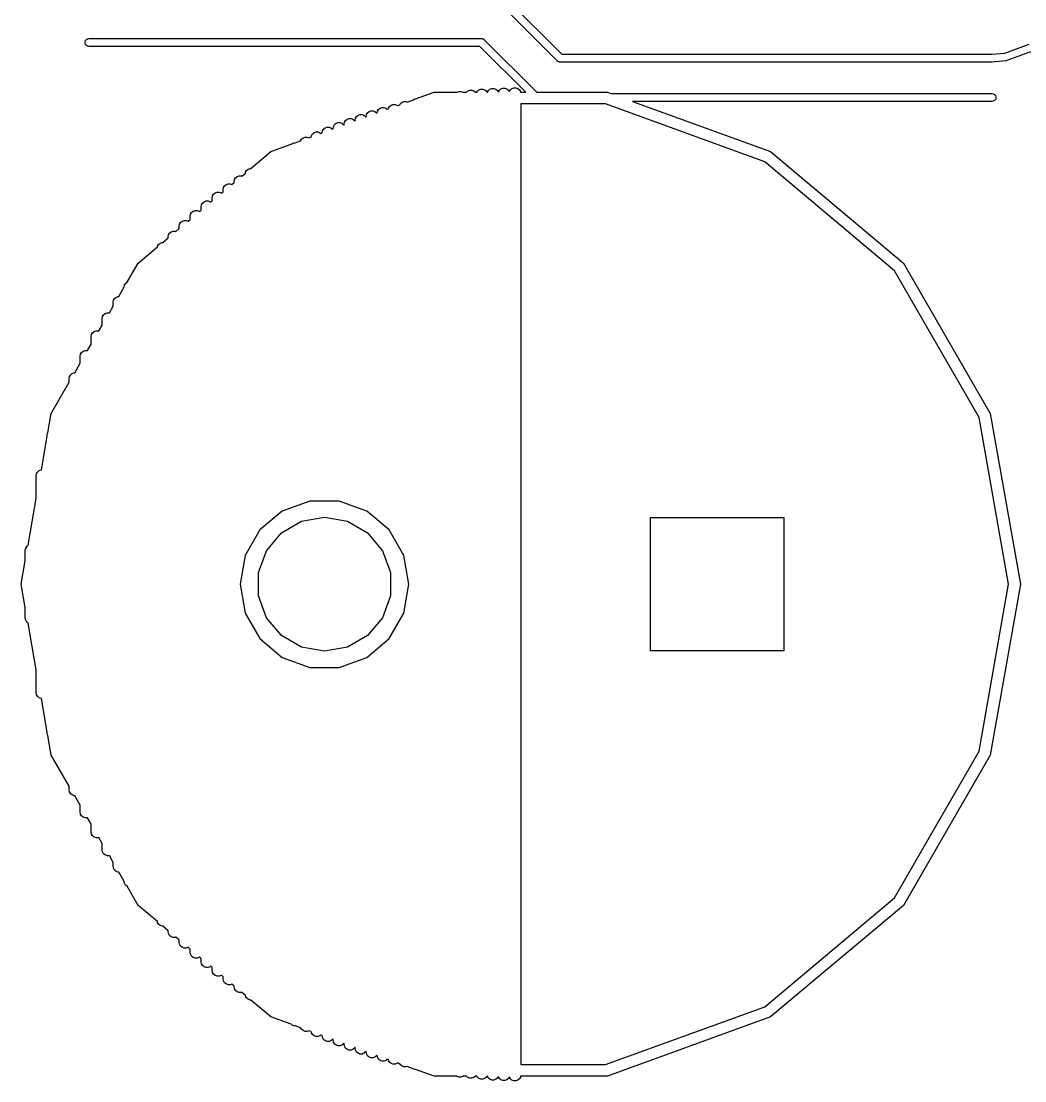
# Model space of a CAD drawing. Extents: x -2 to 76, y -93 to 7.
# Drawn here: x 0.14 to 12.92, y -50.32 to -36.83 of the extents above; entities that cross this region are included whole.
import ezdxf

# ---------------------------------------------------------------- set-up
doc = ezdxf.new("R2010")
doc.units = 0
doc.header["$MEASUREMENT"] = 0
doc.layers.add('BLACK', color=7, linetype='CONTINUOUS')

msp = doc.modelspace()

# ---------------------------------------------------------------- linework, layer by layer
at = {"layer": 'Black'}
for p, q in [((6.33535, -36.5646), (7.02071, -37.25)), ((6.96464, -37.3354), (6.27929, -36.65)), ((0.95076, -37.0913), (0.9567, -37.075)), ((0.95076, -37.1087), (0.95076, -37.0913)), ((0.9567, -37.125), (0.95076, -37.1087)), ((0.9567, -37.075), (0.96786, -37.0617)), ((0.96786, -37.0617), (0.9829, -37.053)), ((0.9829, -37.053), (1, -37.05)), ((1, -37.05), (6, -37.05)), ((6, -37.05), (6.00217, -37.0504)), ((6.00217, -37.0504), (6.00436, -37.0502)), ((6.00436, -37.0502), (6.01066, -37.0519)), ((6.01066, -37.0519), (6.0171, -37.053)), ((6.0171, -37.053), (6.019, -37.0541)), ((6.019, -37.0541), (6.02113, -37.0547)), ((6.02113, -37.0547), (6.02649, -37.0584)), ((6.02649, -37.0584), (6.03214, -37.0617)), ((6.03214, -37.0617), (6.03355, -37.0634)), ((6.03355, -37.0634), (6.03536, -37.0646)), ((6.03536, -37.0646), (6.70487, -37.7342)), ((0.96786, -37.1383), (0.9567, -37.125)), ((0.9829, -37.147), (0.96786, -37.1383)), ((1, -37.15), (0.9829, -37.147)), ((5.97929, -37.15), (1, -37.15)), ((6.56345, -37.7342), (5.97929, -37.15)), ((12.4978, -37.25), (12.6627, -37.2356)), ((12.6627, -37.2356), (12.9746, -37.1221)), ((13.0171, -37.213), (12.6907, -37.3318)), ((6.96645, -37.3366), (6.96464, -37.3354)), ((6.96786, -37.3383), (6.96645, -37.3366)), ((6.97351, -37.3416), (6.96786, -37.3383)), ((6.97887, -37.3453), (6.97351, -37.3416)), ((6.98099, -37.3459), (6.97887, -37.3453)), ((6.9829, -37.347), (6.98099, -37.3459)), ((6.98934, -37.3481), (6.9829, -37.347)), ((6.99564, -37.3498), (6.98934, -37.3481)), ((6.99783, -37.3496), (6.99564, -37.3498)), ((7, -37.35), (6.99783, -37.3496)), ((12.5, -37.35), (7, -37.35)), ((7.02071, -37.25), (12.4978, -37.25)), ((12.5022, -37.3496), (12.5, -37.35)), ((12.5044, -37.3498), (12.5022, -37.3496)), ((12.678, -37.3346), (12.5044, -37.3498)), ((12.6843, -37.3329), (12.678, -37.3346)), ((12.6907, -37.3318), (12.6843, -37.3329)), ((5.15894, -37.8201), (5.39516, -37.7342)), ((5.39516, -37.7342), (5.68617, -37.7342)), ((5.68617, -37.7342), (5.6875, -37.733)), ((5.6875, -37.733), (5.71198, -37.7241)), ((5.71198, -37.7241), (5.73802, -37.7241)), ((5.73802, -37.7241), (5.7625, -37.733)), ((5.7625, -37.733), (5.76383, -37.7342)), ((5.76383, -37.7342), (5.80733, -37.7342)), ((5.80733, -37.7342), (5.80755, -37.7338)), ((5.80755, -37.7338), (5.8275, -37.717)), ((5.8275, -37.717), (5.85198, -37.7081)), ((5.85198, -37.7081), (5.87802, -37.7081)), ((5.87802, -37.7081), (5.9025, -37.717)), ((5.9025, -37.717), (5.92245, -37.7338)), ((5.92245, -37.7338), (5.92267, -37.7342)), ((5.92267, -37.7342), (5.94041, -37.7342)), ((5.94041, -37.7342), (5.94755, -37.7218)), ((5.94755, -37.7218), (5.9675, -37.705)), ((5.9675, -37.705), (5.99198, -37.6961)), ((5.99198, -37.6961), (6.01802, -37.6961)), ((6.01802, -37.6961), (6.0425, -37.705)), ((6.0425, -37.705), (6.06245, -37.7218)), ((6.06245, -37.7218), (6.06959, -37.7342)), ((6.06959, -37.7342), (6.07463, -37.7342)), ((6.07463, -37.7342), (6.08755, -37.7118)), ((6.08755, -37.7118), (6.1075, -37.695)), ((6.1075, -37.695), (6.13198, -37.6861)), ((6.13198, -37.6861), (6.15802, -37.6861)), ((6.15802, -37.6861), (6.1825, -37.695)), ((6.1825, -37.695), (6.20245, -37.7118)), ((6.20245, -37.7118), (6.21394, -37.7317)), ((6.21394, -37.7317), (6.21452, -37.7283)), ((6.21452, -37.7283), (6.22755, -37.7058)), ((6.22755, -37.7058), (6.2475, -37.689)), ((6.2475, -37.689), (6.27198, -37.6801)), ((6.27198, -37.6801), (6.29802, -37.6801)), ((6.29802, -37.6801), (6.3225, -37.689)), ((6.3225, -37.689), (6.34245, -37.7058)), ((6.34245, -37.7058), (6.35421, -37.7261)), ((6.35421, -37.7261), (6.35452, -37.7243)), ((6.35452, -37.7243), (6.36755, -37.7018)), ((6.36755, -37.7018), (6.3875, -37.685)), ((6.3875, -37.685), (6.41198, -37.6761)), ((6.41198, -37.6761), (6.43802, -37.6761)), ((6.43802, -37.6761), (6.4625, -37.685)), ((6.4625, -37.685), (6.48245, -37.7018)), ((6.48245, -37.7018), (6.49548, -37.7243)), ((6.49548, -37.7243), (6.49721, -37.7342)), ((6.49721, -37.7342), (6.56345, -37.7342)), ((6.70487, -37.7342), (7.60484, -37.7342)), ((7.60484, -37.7342), (7.64835, -37.75)), ((7.64835, -37.75), (12.5, -37.75)), ((12.5, -37.75), (12.5171, -37.753)), ((12.5171, -37.753), (12.5321, -37.7617)), ((12.5321, -37.7617), (12.5433, -37.775)), ((12.5433, -37.775), (12.5492, -37.7913)), ((4.81452, -37.9363), (4.82755, -37.9138)), ((4.82755, -37.9138), (4.8475, -37.897)), ((4.8475, -37.897), (4.87198, -37.8881)), ((4.87198, -37.8881), (4.89802, -37.8881)), ((4.89802, -37.8881), (4.9225, -37.897)), ((4.9225, -37.897), (4.9301, -37.9034)), ((4.9301, -37.9034), (4.9595, -37.8927)), ((4.9595, -37.8927), (4.96755, -37.8788)), ((4.96755, -37.8788), (4.9875, -37.862)), ((4.9875, -37.862), (5.01198, -37.8531)), ((5.01198, -37.8531), (5.03802, -37.8531)), ((5.03802, -37.8531), (5.05315, -37.8586)), ((5.05315, -37.8586), (5.12217, -37.8335)), ((5.12217, -37.8335), (5.1275, -37.829)), ((5.1275, -37.829), (5.15198, -37.8201)), ((5.15198, -37.8201), (5.15894, -37.8201)), ((7.57879, -37.8819), (6.5, -37.8819)), ((6.5, -37.8819), (6.5, -50.1181)), ((9.60625, -38.6198), (7.57879, -37.8819)), ((12.5, -37.85), (7.9231, -37.85)), ((7.9231, -37.85), (9.68125, -38.4899)), ((12.5171, -37.847), (12.5, -37.85)), ((12.5321, -37.8383), (12.5171, -37.847)), ((12.5433, -37.825), (12.5321, -37.8383)), ((12.5492, -37.8087), (12.5433, -37.825)), ((12.5492, -37.7913), (12.5492, -37.8087)), ((4.39452, -38.0653), (4.40755, -38.0428)), ((4.40755, -38.0428), (4.4275, -38.026)), ((4.4275, -38.026), (4.45198, -38.0171)), ((4.45198, -38.0171), (4.47802, -38.0171)), ((4.47802, -38.0171), (4.5025, -38.026)), ((4.5025, -38.026), (4.52245, -38.0428)), ((4.52245, -38.0428), (4.52675, -38.0502)), ((4.52675, -38.0502), (4.53, -38.0491)), ((4.53, -38.044), (4.53452, -38.0183)), ((4.53, -38.0491), (4.53, -38.044)), ((4.53452, -38.0183), (4.54755, -37.9958)), ((4.54755, -37.9958), (4.5675, -37.979)), ((4.5675, -37.979), (4.59198, -37.9701)), ((4.59198, -37.9701), (4.61802, -37.9701)), ((4.61802, -37.9701), (4.6425, -37.979)), ((4.6425, -37.979), (4.66245, -37.9958)), ((4.66245, -37.9958), (4.66486, -38)), ((4.66486, -38), (4.67055, -37.9979)), ((4.67055, -37.9979), (4.67452, -37.9753)), ((4.67452, -37.9753), (4.68755, -37.9528)), ((4.68755, -37.9528), (4.7075, -37.936)), ((4.7075, -37.936), (4.73198, -37.9271)), ((4.73198, -37.9271), (4.75802, -37.9271)), ((4.75802, -37.9271), (4.7825, -37.936)), ((4.7825, -37.936), (4.80004, -37.9508)), ((4.80004, -37.9508), (4.8128, -37.9461)), ((4.8128, -37.9461), (4.81452, -37.9363)), ((3.98755, -38.2038), (4.0075, -38.187)), ((4.0075, -38.187), (4.03198, -38.1781)), ((4.03198, -38.1781), (4.05802, -38.1781)), ((4.05802, -38.1781), (4.0825, -38.187)), ((4.0825, -38.187), (4.10245, -38.2038)), ((4.11, -38.195), (4.11452, -38.1693)), ((4.11452, -38.1693), (4.12755, -38.1468)), ((4.12755, -38.1468), (4.1475, -38.13)), ((4.1475, -38.13), (4.17198, -38.1211)), ((4.17198, -38.1211), (4.19802, -38.1211)), ((4.19802, -38.1211), (4.2225, -38.13)), ((4.2225, -38.13), (4.24245, -38.1468)), ((4.24245, -38.1468), (4.24576, -38.1525)), ((4.24576, -38.1525), (4.25, -38.151)), ((4.25, -38.141), (4.25452, -38.1153)), ((4.25, -38.151), (4.25, -38.141)), ((4.25452, -38.1153), (4.26755, -38.0928)), ((4.26755, -38.0928), (4.2875, -38.076)), ((4.2875, -38.076), (4.31198, -38.0671)), ((4.31198, -38.0671), (4.33802, -38.0671)), ((4.33802, -38.0671), (4.3625, -38.076)), ((4.3625, -38.076), (4.38245, -38.0928)), ((4.38245, -38.0928), (4.38721, -38.101)), ((4.38721, -38.101), (4.39, -38.1)), ((4.39, -38.091), (4.39452, -38.0653)), ((4.39, -38.1), (4.39, -38.091)), ((3.70755, -38.3318), (3.7275, -38.315)), ((3.7275, -38.315), (3.75198, -38.3061)), ((3.75198, -38.3061), (3.77802, -38.3061)), ((3.77802, -38.3061), (3.80084, -38.3144)), ((3.80084, -38.3144), (3.83192, -38.3031)), ((3.83192, -38.3031), (3.83452, -38.2883)), ((3.83452, -38.2883), (3.84755, -38.2658)), ((3.84755, -38.2658), (3.8675, -38.249)), ((3.8675, -38.249), (3.89198, -38.2401)), ((3.89198, -38.2401), (3.91802, -38.2401)), ((3.91802, -38.2401), (3.9425, -38.249)), ((3.9425, -38.249), (3.954, -38.2587)), ((3.954, -38.2587), (3.97, -38.2529)), ((3.97, -38.252), (3.97452, -38.2263)), ((3.97, -38.2529), (3.97, -38.252)), ((3.97452, -38.2263), (3.98755, -38.2038)), ((4.10245, -38.2038), (4.10287, -38.2045)), ((4.10287, -38.2045), (4.11, -38.2019)), ((4.11, -38.2019), (4.11, -38.195)), ((3.31875, -38.4899), (3.57477, -38.3967)), ((3.57477, -38.3967), (3.5875, -38.386)), ((3.5875, -38.386), (3.61198, -38.3771)), ((3.61198, -38.3771), (3.62859, -38.3771)), ((3.62859, -38.3771), (3.6954, -38.3528)), ((3.6954, -38.3528), (3.70755, -38.3318)), ((3.06225, -38.7051), (3.31875, -38.4899)), ((9.68125, -38.4899), (11.374, -39.9103)), ((3.00755, -38.7308), (3.0275, -38.714)), ((3.0275, -38.714), (3.05198, -38.7051)), ((3.05198, -38.7051), (3.06225, -38.7051)), ((11.2591, -40.0067), (9.60625, -38.6198)), ((2.85, -38.873), (2.85452, -38.8473)), ((2.85452, -38.8473), (2.86755, -38.8248)), ((2.86755, -38.8248), (2.8875, -38.808)), ((2.8875, -38.808), (2.91198, -38.7991)), ((2.91198, -38.7991), (2.93802, -38.7991)), ((2.93802, -38.7991), (2.94654, -38.8022)), ((2.94654, -38.8022), (2.99274, -38.7635)), ((2.99274, -38.7635), (2.99452, -38.7533)), ((2.99452, -38.7533), (3.00755, -38.7308)), ((2.71, -38.974), (2.71452, -38.9483)), ((2.71, -39.0007), (2.71, -38.974)), ((2.71452, -38.9483), (2.72755, -38.9258)), ((2.72755, -38.9258), (2.7475, -38.909)), ((2.7475, -38.909), (2.77198, -38.9001)), ((2.77198, -38.9001), (2.79802, -38.9001)), ((2.79802, -38.9001), (2.82023, -38.9082)), ((2.82023, -38.9082), (2.85, -38.8832)), ((2.85, -38.8832), (2.85, -38.873)), ((2.44755, -39.1448), (2.4675, -39.128)), ((2.4675, -39.128), (2.49198, -39.1191)), ((2.49198, -39.1191), (2.51802, -39.1191)), ((2.51802, -39.1191), (2.5425, -39.128)), ((2.5425, -39.128), (2.55037, -39.1347)), ((2.55037, -39.1347), (2.57, -39.1182)), ((2.57, -39.081), (2.57452, -39.0553)), ((2.57, -39.1182), (2.57, -39.081)), ((2.57452, -39.0553), (2.58755, -39.0328)), ((2.58755, -39.0328), (2.6075, -39.016)), ((2.6075, -39.016), (2.63198, -39.0071)), ((2.63198, -39.0071), (2.65802, -39.0071)), ((2.65802, -39.0071), (2.6825, -39.016)), ((2.6825, -39.016), (2.68711, -39.0199)), ((2.68711, -39.0199), (2.71, -39.0007)), ((2.29452, -39.2873), (2.30755, -39.2648)), ((2.30755, -39.2648), (2.3275, -39.248)), ((2.3275, -39.248), (2.35198, -39.2391)), ((2.35198, -39.2391), (2.37802, -39.2391)), ((2.37802, -39.2391), (2.4025, -39.248)), ((2.4025, -39.248), (2.40887, -39.2534)), ((2.40887, -39.2534), (2.43, -39.2357)), ((2.43, -39.193), (2.43452, -39.1673)), ((2.43, -39.2357), (2.43, -39.193)), ((2.43452, -39.1673), (2.44755, -39.1448)), ((2.15452, -39.4153), (2.16755, -39.3928)), ((2.16755, -39.3928), (2.1875, -39.376)), ((2.1875, -39.376), (2.21198, -39.3671)), ((2.21198, -39.3671), (2.23802, -39.3671)), ((2.23802, -39.3671), (2.2625, -39.376)), ((2.2625, -39.376), (2.2626, -39.3761)), ((2.2626, -39.3761), (2.29, -39.3531)), ((2.29, -39.313), (2.29452, -39.2873)), ((2.29, -39.3531), (2.29, -39.313)), ((2.01452, -39.5503), (2.02755, -39.5278)), ((2.02755, -39.5278), (2.0475, -39.511)), ((2.0475, -39.511), (2.07198, -39.5021)), ((2.07198, -39.5021), (2.09802, -39.5021)), ((2.09802, -39.5021), (2.10807, -39.5058)), ((2.10807, -39.5058), (2.15, -39.4706)), ((2.15, -39.441), (2.15452, -39.4153)), ((2.15, -39.4706), (2.15, -39.441)), ((1.87452, -39.6943), (1.88755, -39.6718)), ((1.88755, -39.6718), (1.9075, -39.655)), ((1.9075, -39.655), (1.93198, -39.6461)), ((1.93198, -39.6461), (1.94081, -39.6461)), ((1.94081, -39.6461), (2.01, -39.5881)), ((2.01, -39.576), (2.01452, -39.5503)), ((2.01, -39.5881), (2.01, -39.576)), ((1.62604, -39.9103), (1.87299, -39.7031)), ((1.87299, -39.7031), (1.87452, -39.6943)), ((1.48546, -40.1538), (1.62604, -39.9103)), ((11.374, -39.9103), (12.4788, -41.8239)), ((12.3378, -41.8752), (11.2591, -40.0067)), ((1.45046, -40.2144), (1.45452, -40.1913)), ((1.45452, -40.1913), (1.46755, -40.1688)), ((1.46755, -40.1688), (1.48546, -40.1538)), ((1.32755, -40.3598), (1.3475, -40.343)), ((1.3475, -40.343), (1.37198, -40.3341)), ((1.37198, -40.3341), (1.38132, -40.3341)), ((1.38132, -40.3341), (1.45046, -40.2144)), ((1.26019, -40.5439), (1.31, -40.4577)), ((1.31, -40.408), (1.31452, -40.3823)), ((1.31, -40.4577), (1.31, -40.408)), ((1.31452, -40.3823), (1.32755, -40.3598)), ((1.17, -40.617), (1.17452, -40.5913)), ((1.17, -40.7002), (1.17, -40.617)), ((1.17452, -40.5913), (1.18755, -40.5688)), ((1.18755, -40.5688), (1.2075, -40.552)), ((1.2075, -40.552), (1.23198, -40.5431)), ((1.23198, -40.5431), (1.25802, -40.5431)), ((1.25802, -40.5431), (1.26019, -40.5439)), ((1.12711, -40.7744), (1.17, -40.7002)), ((1.03, -40.845), (1.03452, -40.8193)), ((1.03, -40.9426), (1.03, -40.845)), ((1.03452, -40.8193), (1.04755, -40.7968)), ((1.04755, -40.7968), (1.0675, -40.78)), ((1.0675, -40.78), (1.09198, -40.7711)), ((1.09198, -40.7711), (1.11802, -40.7711)), ((1.11802, -40.7711), (1.12711, -40.7744)), ((0.9275, -41.032), (0.95198, -41.0231)), ((0.95198, -41.0231), (0.97802, -41.0231)), ((0.97802, -41.0231), (0.98257, -41.0248)), ((0.98257, -41.0248), (1.03, -40.9426)), ((0.89, -41.097), (0.89452, -41.0713)), ((0.89, -41.1851), (0.89, -41.097)), ((0.89452, -41.0713), (0.90755, -41.0488)), ((0.90755, -41.0488), (0.9275, -41.032)), ((0.81956, -41.3071), (0.89, -41.1851)), ((0.52121, -41.8239), (0.75, -41.4276)), ((0.75, -41.381), (0.75452, -41.3553)), ((0.75, -41.4276), (0.75, -41.381)), ((0.75452, -41.3553), (0.76755, -41.3328)), ((0.76755, -41.3328), (0.7875, -41.316)), ((0.7875, -41.316), (0.81198, -41.3071)), ((0.81198, -41.3071), (0.81956, -41.3071)), ((0.47739, -42.0724), (0.52121, -41.8239)), ((12.4788, -41.8239), (12.8625, -44)), ((12.7125, -44), (12.3378, -41.8752)), ((0.47, -42.103), (0.47452, -42.0773)), ((0.47, -42.1143), (0.47, -42.103)), ((0.47452, -42.0773), (0.47739, -42.0724)), ((0.39438, -42.5431), (0.47, -42.1143)), ((0.33, -42.617), (0.33452, -42.5913)), ((0.33, -42.9083), (0.33, -42.617)), ((0.33452, -42.5913), (0.34755, -42.5688)), ((0.34755, -42.5688), (0.3675, -42.552)), ((0.3675, -42.552), (0.39198, -42.5431)), ((0.39198, -42.5431), (0.39438, -42.5431)), ((0.22492, -43.5042), (0.33, -42.9083)), ((3.81333, -42.9413), (3.4625, -43.069)), ((4.18667, -42.9413), (3.81333, -42.9413)), ((4.5375, -43.069), (4.18667, -42.9413)), ((3.4625, -43.069), (3.1765, -43.309)), ((3.70817, -43.1982), (4, -43.1468)), ((4, -43.1468), (4.29183, -43.1982)), ((4.8235, -43.309), (4.5375, -43.069)), ((8.15, -44.85), (8.15, -43.15)), ((8.15, -43.15), (9.85, -43.15)), ((9.85, -43.15), (9.85, -44.85)), ((3.1765, -43.309), (2.98983, -43.6323)), ((3.45154, -43.3464), (3.70817, -43.1982)), ((4.29183, -43.1982), (4.54846, -43.3464)), ((5.01017, -43.6323), (4.8235, -43.309)), ((3.26107, -43.5734), (3.45154, -43.3464)), ((4.54846, -43.3464), (4.73893, -43.5734)), ((0.19, -43.567), (0.19452, -43.5413)), ((0.19, -43.7023), (0.19, -43.567)), ((0.19452, -43.5413), (0.20755, -43.5188)), ((0.20755, -43.5188), (0.22492, -43.5042)), ((3.15972, -43.8518), (3.26107, -43.5734)), ((4.73893, -43.5734), (4.84028, -43.8518)), ((0.1375, -44), (0.19, -43.7023)), ((2.98983, -43.6323), (2.925, -44)), ((5.075, -44), (5.01017, -43.6323)), ((3.15972, -44.1482), (3.15972, -43.8518)), ((4.84028, -43.8518), (4.84028, -44.1482)), ((0.19, -44.2977), (0.1375, -44)), ((2.925, -44), (2.98983, -44.3677)), ((5.01017, -44.3677), (5.075, -44)), ((12.3378, -46.1248), (12.7125, -44)), ((12.8625, -44), (12.4788, -46.1761)), ((3.26107, -44.4266), (3.15972, -44.1482)), ((4.84028, -44.1482), (4.73893, -44.4266)), ((0.19, -44.433), (0.19, -44.2977)), ((2.98983, -44.3677), (3.1765, -44.691)), ((4.8235, -44.691), (5.01017, -44.3677)), ((0.19452, -44.4587), (0.19, -44.433)), ((0.20755, -44.4812), (0.19452, -44.4587)), ((0.22492, -44.4958), (0.20755, -44.4812)), ((0.33, -45.0917), (0.22492, -44.4958)), ((3.45154, -44.6536), (3.26107, -44.4266)), ((4.73893, -44.4266), (4.54846, -44.6536)), ((3.70817, -44.8018), (3.45154, -44.6536)), ((4.54846, -44.6536), (4.29183, -44.8018)), ((3.1765, -44.691), (3.4625, -44.931)), ((4, -44.8532), (3.70817, -44.8018)), ((4.29183, -44.8018), (4, -44.8532)), ((4.5375, -44.931), (4.8235, -44.691)), ((3.4625, -44.931), (3.81333, -45.0587)), ((4.18667, -45.0587), (4.5375, -44.931)), ((9.85, -44.85), (8.15, -44.85)), ((3.81333, -45.0587), (4.18667, -45.0587)), ((0.33, -45.383), (0.33, -45.0917)), ((0.33452, -45.4087), (0.33, -45.383)), ((0.34755, -45.4312), (0.33452, -45.4087)), ((0.3675, -45.448), (0.34755, -45.4312)), ((0.39198, -45.4569), (0.3675, -45.448)), ((0.39438, -45.4569), (0.39198, -45.4569)), ((0.47, -45.8857), (0.39438, -45.4569)), ((0.47, -45.897), (0.47, -45.8857)), ((0.47452, -45.9227), (0.47, -45.897)), ((0.47739, -45.9276), (0.47452, -45.9227)), ((0.52121, -46.1761), (0.47739, -45.9276)), ((11.2591, -47.9933), (12.3378, -46.1248)), ((0.75, -46.5724), (0.52121, -46.1761)), ((12.4788, -46.1761), (11.374, -48.0897)), ((0.75, -46.619), (0.75, -46.5724)), ((0.75452, -46.6447), (0.75, -46.619)), ((0.76755, -46.6672), (0.75452, -46.6447)), ((0.7875, -46.684), (0.76755, -46.6672)), ((0.81198, -46.6929), (0.7875, -46.684)), ((0.81956, -46.6929), (0.81198, -46.6929)), ((0.89, -46.8149), (0.81956, -46.6929)), ((0.89, -46.903), (0.89, -46.8149)), ((0.89452, -46.9287), (0.89, -46.903)), ((0.90755, -46.9512), (0.89452, -46.9287)), ((0.9275, -46.968), (0.90755, -46.9512)), ((0.95198, -46.9769), (0.9275, -46.968)), ((0.97802, -46.9769), (0.95198, -46.9769)), ((0.98257, -46.9752), (0.97802, -46.9769)), ((1.03, -47.0574), (0.98257, -46.9752)), ((1.03, -47.155), (1.03, -47.0574)), ((1.03452, -47.1807), (1.03, -47.155)), ((1.04755, -47.2032), (1.03452, -47.1807)), ((1.0675, -47.22), (1.04755, -47.2032)), ((1.09198, -47.2289), (1.0675, -47.22)), ((1.11802, -47.2289), (1.09198, -47.2289)), ((1.12711, -47.2256), (1.11802, -47.2289)), ((1.17, -47.2998), (1.12711, -47.2256)), ((1.17, -47.383), (1.17, -47.2998)), ((1.17452, -47.4087), (1.17, -47.383)), ((1.18755, -47.4312), (1.17452, -47.4087)), ((1.2075, -47.448), (1.18755, -47.4312)), ((1.23198, -47.4569), (1.2075, -47.448)), ((1.25802, -47.4569), (1.23198, -47.4569)), ((1.26019, -47.4561), (1.25802, -47.4569)), ((1.31, -47.5423), (1.26019, -47.4561)), ((1.31, -47.592), (1.31, -47.5423)), ((1.31452, -47.6177), (1.31, -47.592)), ((1.32755, -47.6402), (1.31452, -47.6177)), ((1.3475, -47.657), (1.32755, -47.6402)), ((1.37198, -47.6659), (1.3475, -47.657)), ((1.38132, -47.6659), (1.37198, -47.6659)), ((1.45046, -47.7856), (1.38132, -47.6659)), ((1.45452, -47.8087), (1.45046, -47.7856)), ((1.46755, -47.8312), (1.45452, -47.8087)), ((1.48546, -47.8462), (1.46755, -47.8312)), ((1.62604, -48.0897), (1.48546, -47.8462)), ((9.60625, -49.3802), (11.2591, -47.9933)), ((1.87299, -48.2969), (1.62604, -48.0897)), ((11.374, -48.0897), (9.68125, -49.5101)), ((1.87452, -48.3057), (1.87299, -48.2969)), ((1.88755, -48.3282), (1.87452, -48.3057)), ((1.9075, -48.345), (1.88755, -48.3282)), ((1.93198, -48.3539), (1.9075, -48.345)), ((1.94081, -48.3539), (1.93198, -48.3539)), ((2.01, -48.4119), (1.94081, -48.3539)), ((2.01, -48.424), (2.01, -48.4119)), ((2.01452, -48.4497), (2.01, -48.424)), ((2.02755, -48.4722), (2.01452, -48.4497)), ((2.0475, -48.489), (2.02755, -48.4722)), ((2.07198, -48.4979), (2.0475, -48.489)), ((2.09802, -48.4979), (2.07198, -48.4979)), ((2.10807, -48.4942), (2.09802, -48.4979)), ((2.15, -48.5294), (2.10807, -48.4942)), ((2.15, -48.559), (2.15, -48.5294)), ((2.15452, -48.5847), (2.15, -48.559)), ((2.16755, -48.6072), (2.15452, -48.5847)), ((2.1875, -48.624), (2.16755, -48.6072)), ((2.21198, -48.6329), (2.1875, -48.624)), ((2.23802, -48.6329), (2.21198, -48.6329)), ((2.2625, -48.624), (2.23802, -48.6329)), ((2.2626, -48.6239), (2.2625, -48.624)), ((2.29, -48.6469), (2.2626, -48.6239)), ((2.29, -48.687), (2.29, -48.6469)), ((2.29452, -48.7127), (2.29, -48.687)), ((2.30755, -48.7352), (2.29452, -48.7127)), ((2.3275, -48.752), (2.30755, -48.7352)), ((2.35198, -48.7609), (2.3275, -48.752)), ((2.37802, -48.7609), (2.35198, -48.7609)), ((2.4025, -48.752), (2.37802, -48.7609)), ((2.40887, -48.7466), (2.4025, -48.752)), ((2.43, -48.7643), (2.40887, -48.7466)), ((2.43, -48.807), (2.43, -48.7643)), ((2.43452, -48.8327), (2.43, -48.807)), ((2.44755, -48.8552), (2.43452, -48.8327)), ((2.4675, -48.872), (2.44755, -48.8552)), ((2.49198, -48.8809), (2.4675, -48.872)), ((2.51802, -48.8809), (2.49198, -48.8809)), ((2.5425, -48.872), (2.51802, -48.8809)), ((2.55037, -48.8653), (2.5425, -48.872)), ((2.57, -48.8818), (2.55037, -48.8653)), ((2.57, -48.919), (2.57, -48.8818)), ((2.57452, -48.9447), (2.57, -48.919)), ((2.58755, -48.9672), (2.57452, -48.9447)), ((2.6075, -48.984), (2.58755, -48.9672)), ((2.63198, -48.9929), (2.6075, -48.984)), ((2.6825, -48.984), (2.65802, -48.9929)), ((2.68711, -48.9801), (2.6825, -48.984)), ((2.71, -48.9993), (2.68711, -48.9801)), ((2.65802, -48.9929), (2.63198, -48.9929)), ((2.71, -49.026), (2.71, -48.9993)), ((2.71452, -49.0517), (2.71, -49.026)), ((2.72755, -49.0742), (2.71452, -49.0517)), ((2.7475, -49.091), (2.72755, -49.0742)), ((2.77198, -49.0999), (2.7475, -49.091)), ((2.79802, -49.0999), (2.77198, -49.0999)), ((2.82023, -49.0918), (2.79802, -49.0999)), ((2.85, -49.1168), (2.82023, -49.0918)), ((2.85, -49.127), (2.85, -49.1168)), ((2.85452, -49.1527), (2.85, -49.127)), ((2.86755, -49.1752), (2.85452, -49.1527)), ((2.8875, -49.192), (2.86755, -49.1752)), ((2.91198, -49.2009), (2.8875, -49.192)), ((2.93802, -49.2009), (2.91198, -49.2009)), ((2.94654, -49.1978), (2.93802, -49.2009)), ((2.99274, -49.2365), (2.94654, -49.1978)), ((2.99452, -49.2467), (2.99274, -49.2365)), ((3.00755, -49.2692), (2.99452, -49.2467)), ((3.0275, -49.286), (3.00755, -49.2692)), ((3.05198, -49.2949), (3.0275, -49.286)), ((3.06225, -49.2949), (3.05198, -49.2949)), ((3.31875, -49.5101), (3.06225, -49.2949)), ((7.57879, -50.1181), (9.60625, -49.3802)), ((3.57477, -49.6033), (3.31875, -49.5101)), ((9.68125, -49.5101), (7.60484, -50.2658)), ((3.5875, -49.614), (3.57477, -49.6033)), ((3.61198, -49.6229), (3.5875, -49.614)), ((3.62859, -49.6229), (3.61198, -49.6229)), ((3.6954, -49.6472), (3.62859, -49.6229)), ((3.70755, -49.6682), (3.6954, -49.6472)), ((3.7275, -49.685), (3.70755, -49.6682)), ((3.75198, -49.6939), (3.7275, -49.685)), ((3.77802, -49.6939), (3.75198, -49.6939)), ((3.80084, -49.6856), (3.77802, -49.6939)), ((3.83192, -49.6969), (3.80084, -49.6856)), ((3.83452, -49.7117), (3.83192, -49.6969)), ((3.84755, -49.7342), (3.83452, -49.7117)), ((3.8675, -49.751), (3.84755, -49.7342)), ((3.89198, -49.7599), (3.8675, -49.751)), ((3.91802, -49.7599), (3.89198, -49.7599)), ((3.9425, -49.751), (3.91802, -49.7599)), ((3.954, -49.7413), (3.9425, -49.751)), ((3.97, -49.7471), (3.954, -49.7413)), ((3.97, -49.748), (3.97, -49.7471)), ((3.97452, -49.7737), (3.97, -49.748)), ((3.98755, -49.7962), (3.97452, -49.7737)), ((4.0075, -49.813), (3.98755, -49.7962)), ((4.03198, -49.8219), (4.0075, -49.813)), ((4.05802, -49.8219), (4.03198, -49.8219)), ((4.0825, -49.813), (4.05802, -49.8219)), ((4.10245, -49.7962), (4.0825, -49.813)), ((4.10287, -49.7955), (4.10245, -49.7962)), ((4.11, -49.7981), (4.10287, -49.7955)), ((4.11, -49.805), (4.11, -49.7981)), ((4.11452, -49.8307), (4.11, -49.805)), ((4.12755, -49.8532), (4.11452, -49.8307)), ((4.1475, -49.87), (4.12755, -49.8532)), ((4.17198, -49.8789), (4.1475, -49.87)), ((4.19802, -49.8789), (4.17198, -49.8789)), ((4.2225, -49.87), (4.19802, -49.8789)), ((4.24245, -49.8532), (4.2225, -49.87)), ((4.24576, -49.8475), (4.24245, -49.8532)), ((4.25, -49.849), (4.24576, -49.8475)), ((4.25, -49.859), (4.25, -49.849)), ((4.25452, -49.8847), (4.25, -49.859)), ((4.26755, -49.9072), (4.25452, -49.8847)), ((4.2875, -49.924), (4.26755, -49.9072)), ((4.31198, -49.9329), (4.2875, -49.924)), ((4.3625, -49.924), (4.33802, -49.9329)), ((4.38245, -49.9072), (4.3625, -49.924)), ((4.38721, -49.899), (4.38245, -49.9072)), ((4.39, -49.9), (4.38721, -49.899)), ((4.39, -49.909), (4.39, -49.9)), ((4.39452, -49.9347), (4.39, -49.909)), ((4.33802, -49.9329), (4.31198, -49.9329)), ((4.40755, -49.9572), (4.39452, -49.9347)), ((4.4275, -49.974), (4.40755, -49.9572)), ((4.45198, -49.9829), (4.4275, -49.974)), ((4.47802, -49.9829), (4.45198, -49.9829)), ((4.5025, -49.974), (4.47802, -49.9829)), ((4.52245, -49.9572), (4.5025, -49.974)), ((4.52675, -49.9498), (4.52245, -49.9572)), ((4.53, -49.9509), (4.52675, -49.9498)), ((4.53, -49.956), (4.53, -49.9509)), ((4.53452, -49.9817), (4.53, -49.956)), ((4.54755, -50.0042), (4.53452, -49.9817)), ((4.5675, -50.021), (4.54755, -50.0042)), ((4.59198, -50.0299), (4.5675, -50.021)), ((4.61802, -50.0299), (4.59198, -50.0299)), ((4.6425, -50.021), (4.61802, -50.0299)), ((4.66245, -50.0042), (4.6425, -50.021)), ((4.66486, -50), (4.66245, -50.0042)), ((4.67055, -50.0021), (4.66486, -50)), ((4.67452, -50.0247), (4.67055, -50.0021)), ((4.68755, -50.0472), (4.67452, -50.0247)), ((4.7075, -50.064), (4.68755, -50.0472)), ((4.73198, -50.0729), (4.7075, -50.064)), ((4.7825, -50.064), (4.75802, -50.0729)), ((4.80004, -50.0492), (4.7825, -50.064)), ((4.8128, -50.0539), (4.80004, -50.0492)), ((4.81452, -50.0637), (4.8128, -50.0539)), ((4.82755, -50.0862), (4.81452, -50.0637)), ((4.75802, -50.0729), (4.73198, -50.0729)), ((4.8475, -50.103), (4.82755, -50.0862)), ((4.87198, -50.1119), (4.8475, -50.103)), ((4.89802, -50.1119), (4.87198, -50.1119)), ((4.9225, -50.103), (4.89802, -50.1119)), ((4.9301, -50.0966), (4.9225, -50.103)), ((4.9595, -50.1073), (4.9301, -50.0966)), ((4.96755, -50.1212), (4.9595, -50.1073)), ((4.9875, -50.138), (4.96755, -50.1212)), ((5.01198, -50.1469), (4.9875, -50.138)), ((5.03802, -50.1469), (5.01198, -50.1469)), ((5.05315, -50.1414), (5.03802, -50.1469)), ((5.12217, -50.1665), (5.05315, -50.1414)), ((5.1275, -50.171), (5.12217, -50.1665)), ((5.15198, -50.1799), (5.1275, -50.171)), ((5.15894, -50.1799), (5.15198, -50.1799)), ((5.39516, -50.2658), (5.15894, -50.1799)), ((6.5, -50.1181), (7.57879, -50.1181)), ((5.68617, -50.2658), (5.39516, -50.2658)), ((5.6875, -50.267), (5.68617, -50.2658)), ((5.71198, -50.2759), (5.6875, -50.267)), ((5.73802, -50.2759), (5.71198, -50.2759)), ((5.7625, -50.267), (5.73802, -50.2759)), ((5.76383, -50.2658), (5.7625, -50.267)), ((5.80733, -50.2658), (5.76383, -50.2658)), ((5.80755, -50.2662), (5.80733, -50.2658)), ((5.8275, -50.283), (5.80755, -50.2662)), ((5.85198, -50.2919), (5.8275, -50.283)), ((5.87802, -50.2919), (5.85198, -50.2919)), ((5.9025, -50.283), (5.87802, -50.2919)), ((5.92245, -50.2662), (5.9025, -50.283)), ((5.92267, -50.2658), (5.92245, -50.2662)), ((5.94041, -50.2658), (5.92267, -50.2658)), ((5.94755, -50.2782), (5.94041, -50.2658)), ((5.9675, -50.295), (5.94755, -50.2782)), ((5.99198, -50.3039), (5.9675, -50.295)), ((6.01802, -50.3039), (5.99198, -50.3039)), ((6.0425, -50.295), (6.01802, -50.3039)), ((6.06245, -50.2782), (6.0425, -50.295)), ((6.06959, -50.2658), (6.06245, -50.2782)), ((6.07463, -50.2658), (6.06959, -50.2658)), ((6.08755, -50.2882), (6.07463, -50.2658)), ((6.1075, -50.305), (6.08755, -50.2882)), ((6.13198, -50.3139), (6.1075, -50.305)), ((6.15802, -50.3139), (6.13198, -50.3139)), ((6.1825, -50.305), (6.15802, -50.3139)), ((6.20245, -50.2882), (6.1825, -50.305)), ((6.21394, -50.2683), (6.20245, -50.2882)), ((6.21452, -50.2717), (6.21394, -50.2683)), ((6.22755, -50.2942), (6.21452, -50.2717)), ((6.2475, -50.311), (6.22755, -50.2942)), ((6.27198, -50.3199), (6.2475, -50.311)), ((6.29802, -50.3199), (6.27198, -50.3199)), ((6.3225, -50.311), (6.29802, -50.3199)), ((6.34245, -50.2942), (6.3225, -50.311)), ((6.35421, -50.2739), (6.34245, -50.2942)), ((6.35452, -50.2757), (6.35421, -50.2739)), ((6.36755, -50.2982), (6.35452, -50.2757)), ((6.3875, -50.315), (6.36755, -50.2982)), ((6.41198, -50.3239), (6.3875, -50.315)), ((6.43802, -50.3239), (6.41198, -50.3239)), ((6.4625, -50.315), (6.43802, -50.3239)), ((6.48245, -50.2982), (6.4625, -50.315)), ((6.49548, -50.2757), (6.48245, -50.2982)), ((6.49721, -50.2658), (6.49548, -50.2757)), ((7.60484, -50.2658), (6.49721, -50.2658))]:
    msp.add_line(p, q, dxfattribs=at)

doc.saveas('drawing.dxf')
